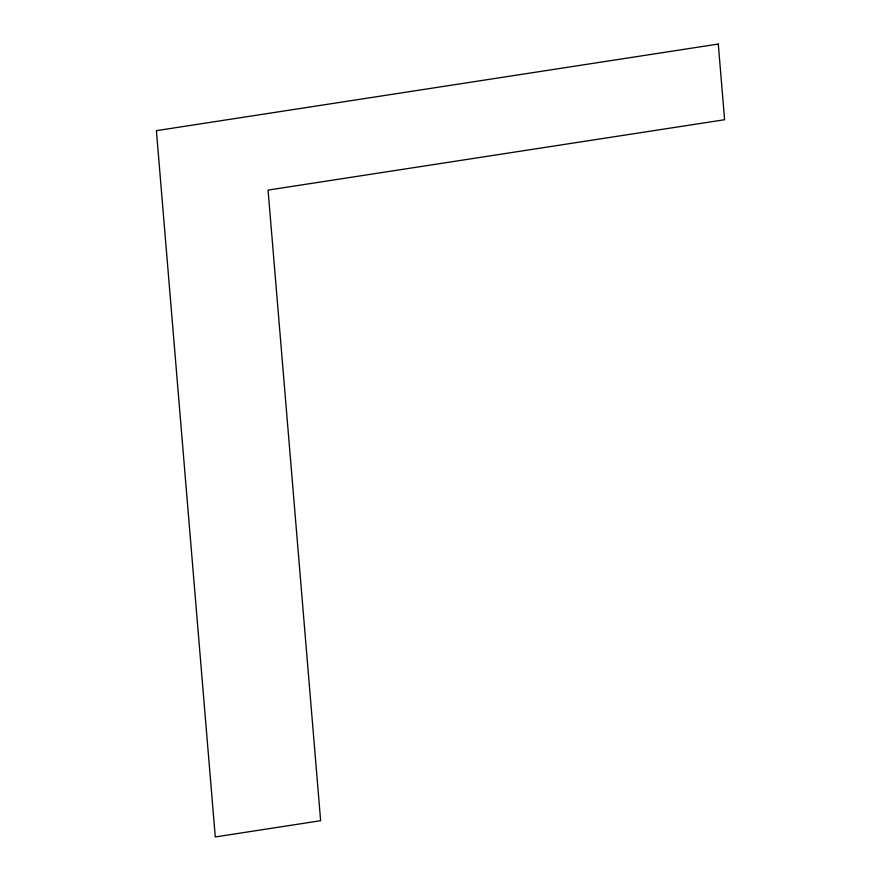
<?xml version="1.0" encoding="UTF-8"?>
<svg xmlns="http://www.w3.org/2000/svg" width="881" height="881" viewBox="0 0 881 881"><rect width="100%" height="100%" fill="white"/><g stroke="black" fill="none" stroke-linecap="round" stroke-linejoin="round"><path stroke-width="1.32" d="M718.29 44.05L156.4 130.663L215.272 836.95L320.629 820.707L268.066 190.098L724.6 119.728L718.29 44.05"/></g></svg>
